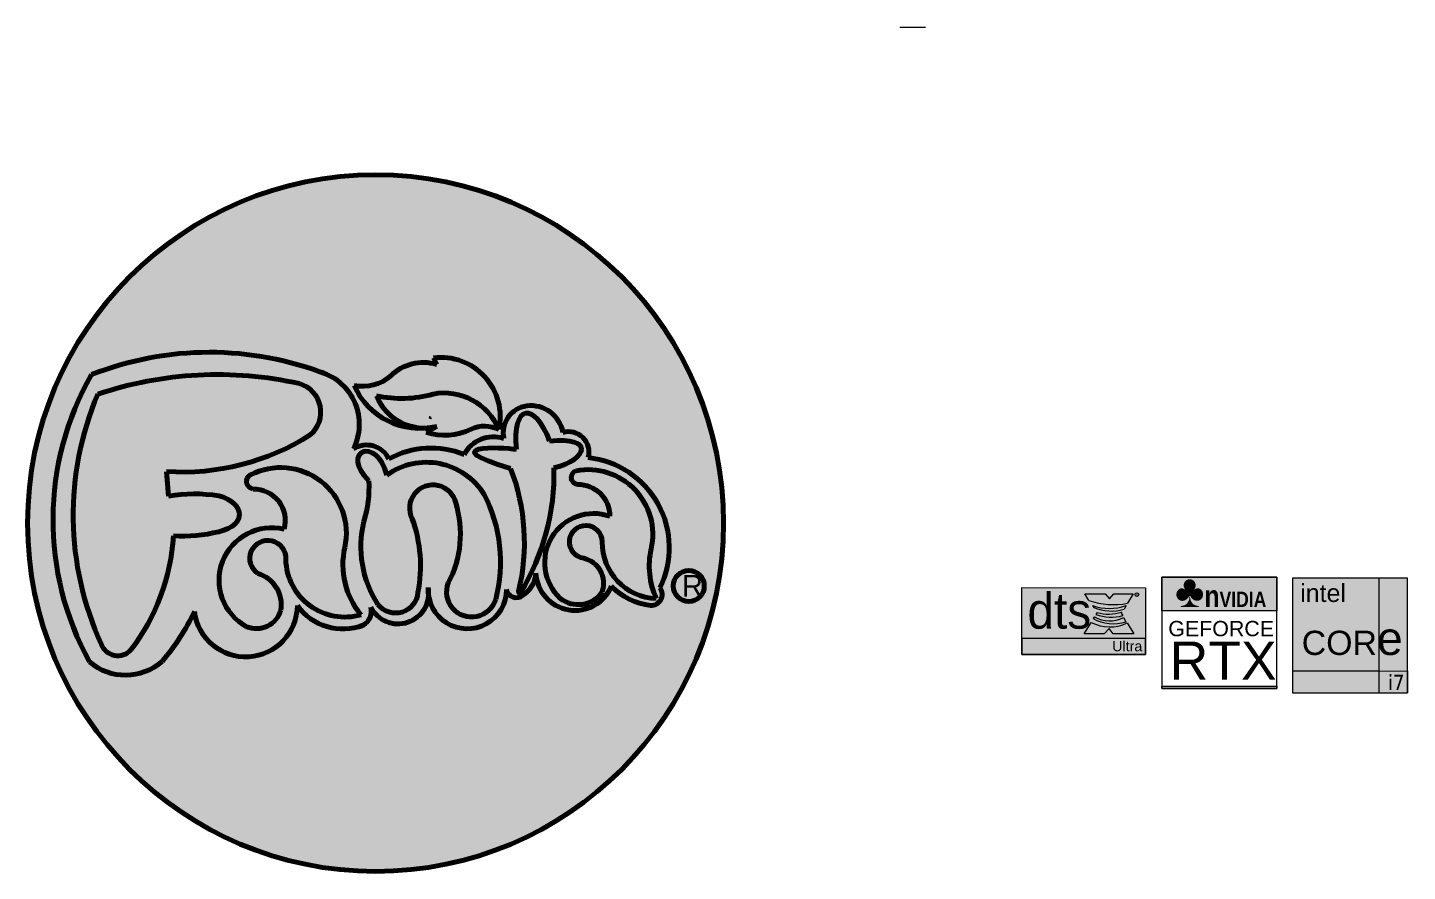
# Model space of a CAD drawing. Header units: millimetres. Extents: x -2088 to 6098, y -449 to 2483.
# Drawn here: x 611 to 1692, y 514 to 1175 of the extents above; entities that cross this region are included whole.
import ezdxf

# ---------------------------------------------------------------- set-up
doc = ezdxf.new("R2010")
doc.units = ezdxf.units.MM
doc.header["$LTSCALE"] = 20000
doc.header["$MEASUREMENT"] = 0
doc.styles.get("Standard").update_dxf_attribs({"font": 'arial.ttf'})

msp = doc.modelspace()

# ---------------------------------------------------------------- hatches: boundary and pattern name
at = {"linetype": 'ByBlock', "lineweight": 211, "true_color": 0xcf4d0c}
h = msp.add_hatch(color=32, dxfattribs=at)
h.paths.add_polyline_path([(611.1003021113141, 786.7041037574309, 1), (1156.565282883613, 786.7041037574309, 1)])
h.paths.add_polyline_path([(841.3294179185045, 904.819153919567, -0.4616639928757409), (866.4904390466173, 844.8734830554483, -0.4535848528283987), (894.1368658525427, 836.9332356363562, -0.2265492985688577), (953.2622879993968, 840.4354036300423, -0.3672123950273779), (984.2773878046494, 853.0457803848878, -0.4315569056240673), (1002.274756491601, 878.5775707395662, -0.397518580886713), (1030.580383777191, 857.7970087075201, -0.5772617491675623), (1050.537682461903, 838.0084149894501, -0.5219829849015369), (1106.627649376848, 735.9269596869453, -0.641957427902557), (1099.304493651005, 722.1862264760139, -0.1699002399116164), (1068.54263691723, 737.2281417752257, -0.8004946023970941), (1009.492062288159, 747.4578124713482, -0.2354767395699409), (998.4075113408129, 729.5725483625051, -0.5412434035959166), (986.4064808338047, 734.6642987492235, -0.9250641325865309), (925.3444651291305, 729.909758856362, -0.75849169771811), (879.972940393425, 720.9513630002459, -0.3372497706352466), (874.1918225673573, 706.810594517666, -0.3449178143636248), (822.4986236120504, 722.2563284583933, -0.938248184414765), (741.7801786084991, 717.5194322814991, -0.07231343389215973), (716.4421496215252, 678.4454479463488, -0.3749405769960275), (659.6715748567088, 678.0922977591623, -0.2614227320910141), (661.1471592669482, 902.9946178609982, -0.1843020449855735)], flags=16)
edge = h.paths.add_edge_path(flags=0)
edge.add_arc((732.4298601564524, 1013.960454204061), 187.2578072831996, 266.1994995372773, 302.3554563921132, ccw=False)
edge.add_line((720.0179228389898, 827.1144475554322), (721.4811768857162, 807.7447712972382))
edge.add_arc((742.2776702767776, 690.5886464013637), 118.9876116996313, 80.95230377111051, 100.06577680110769, ccw=False)
edge.add_spline(control_points=[(760.9892596836153, 808.095787290129), (781.010073368634, 802.6527971493547), (783.8475314733441, 785.1773564737086), (760.9306776360554, 779.9955170032131)], knot_values=[0, 0, 0, 0, 28.10033135132108, 28.10033135132108, 28.10033135132108, 28.10033135132108], degree=3, periodic=0)
edge.add_arc((732.9229199896711, 891.4800204017565), 114.9488102870075, 266.2616135531125, 284.1023136582591, ccw=False)
edge.add_arc((561.7722248391175, 786.94229405474), 163.9714059345987, 322.5988013596085, 356.445289415708, ccw=False)
edge.add_arc((681.8339193525617, 696.5984820986029), 13.76856882956193, 199.224939853102, 317.7856611488695, ccw=False)
edge.add_arc((889.4653336850224, 792.9919705475706), 242.6207758051146, 157.0405323497709, 204.5815093281222, ccw=False)
edge.add_arc((760.0726082133298, 608.2059402423331), 294.8172529391632, 77.43325736586593, 108.59449978811341, ccw=False)
edge.add_arc((817.4076760860062, 873.556272816176), 23.4162688301739, -49.40553326253848, 73.09195407649628, ccw=False)
edge = h.paths.add_edge_path(flags=0)
edge.add_spline(control_points=[(878.5314441189093, 819.845293605998), (855.5731835914203, 842.333940469854), (884.2352803085023, 856.0453727888539), (892.64515062992, 824.3170749005421)], knot_values=[0, 0, 0, 0, 13.34091813923309, 13.34091813923309, 13.34091813923309, 13.34091813923309], degree=3, periodic=0)
edge.add_arc((923.7218386342984, 781.1742515517416), 53.17013958818762, 31.83517794795671, 125.76600367459929, ccw=False)
edge.add_arc((865.233502203153, 756.1304995505923), 116.4642904770844, -14.492041432172414, 27.11939364839992, ccw=False)
edge.add_arc((959.1902184532272, 732.8447631737131), 19.69367446119787, 159.1028240899565, 342.6922998002211, ccw=False)
edge.add_arc((868.30230913161, 778.1922318898446), 81.99629682803706, 332.1360627787777, 377.2381396873194)
edge.add_arc((928.821485047838, 798.4430113035359), 18.24866359537811, 12.81724927459821, 207.3290936276917)
edge.add_arc((808.600160291977, 753.041046255297), 110.4026808535743, -10.786205818557619, 19.594071371270786, ccw=False)
edge.add_arc((899.492589141313, 733.9655795146739), 17.63115717107321, 218.4353901347594, 354.83959411271223, ccw=False)
edge.add_arc((954.8766744667893, 768.1101049089531), 82.59744655003689, 166.1117586159012, 213.0983311402725, ccw=False)
edge.add_arc((786.6420967889316, 814.7107711927149), 92.03268698208066, 343.0864693190903, 363.1982038059292)
h.paths.add_polyline_path([(859.6480765133039, 767.4464007637742, 0.2319132689097135), (872.4186306509494, 714.9960028048007, -0.4927089975614771), (813.4598657615807, 758.311005920461, 1.729959844592439), (791.6571387901262, 747.2653533905681, -0.3746028924139871), (809.5736335034265, 718.620290852079, -0.451695142352159), (782.7326804272684, 705.6137840414617, -0.8798159094819611), (812.1418340904611, 781.9080239208345, 0.5023276679952158), (787.7892535334327, 813.4262576143046, -0.7363941723304176), (785.9006160237285, 824.5057076908479, -0.6365536141656685)], flags=0)
edge = h.paths.add_edge_path(flags=0)
edge.add_spline(control_points=[(989.6325888048978, 829.592778740099), (929.0513095956358, 847.4866191244412), (982.6416073299679, 846.6909731364951), (994.166090121058, 844.3162431567009)], knot_values=[0, 0, 0, 0, 14.95335465677298, 14.95335465677298, 14.95335465677298, 14.95335465677298], degree=3, periodic=0)
edge.add_spline(control_points=[(994.166090121058, 844.3162431567009), (990.6033356860189, 879.8414115208864), (1008.317276993088, 882.6081253620989), (1020.198090535641, 850.8127732063015)], knot_values=[0, 0, 0, 0, 51.32798995549471, 51.32798995549471, 51.32798995549471, 51.32798995549471], degree=3, periodic=0)
edge.add_spline(control_points=[(1020.198090535641, 850.8127732063015), (1055.348234131625, 854.9302933362194), (1050.571193430796, 836.6312505656822), (1023.572400834617, 829.9584566353692)], knot_values=[0, 0, 0, 0, 14.24202744656399, 14.24202744656399, 14.24202744656399, 14.24202744656399], degree=3, periodic=0)
edge.add_arc((844.2910531361697, 825.60850255156), 179.3341120174932, -31.349718907623696, 1.3899110083183928, ccw=False)
edge.add_spline(control_points=[(997.4437641091044, 732.308069247403), (996.6189981551161, 731.2863084454959), (995.5061098163296, 732.15128241758), (995.8993456299395, 733.392552421122)], knot_values=[0, 0, 0, 0, 1.887149223793901, 1.887149223793901, 1.887149223793901, 1.887149223793901], degree=3, periodic=0)
edge.add_arc((838.6263593750026, 771.4515723689087), 161.8124877904409, 346.3963242928706, 381.0579639326614)
h.paths.add_polyline_path([(1040.947899043039, 827.757050858211, -0.5398306624775376), (1099.787037047919, 766.544671792811, 0.1638824693630036), (1103.844528801771, 727.6081233422798, -0.4101511230340575), (1061.399340010894, 772.1313740922076, 2.205750531571925), (1046.990625686796, 759.215119244202, -0.4418412625336057), (1061.443705928687, 732.8393650495084, -0.4397441835138569), (1028.595561786093, 727.7787189495999, -0.8128278614803243), (1067.496031121101, 792.0835856205215, 0.4195132361806636), (1042.22292365707, 816.904326936829, -0.8095694355620565)], flags=0)
at = {"linetype": 'ByBlock', "lineweight": 211, "true_color": 0xffffff}
h = msp.add_hatch(color=7, dxfattribs=at)
h.paths.add_polyline_path([(845.7468329329693, 903.1375407513317, 0.1891408124884306), (661.147159266948, 902.9946178609981, 0.2614227320910152), (659.6715748567094, 678.0922977591613, 0.3749405769960276), (716.4421496215257, 678.4454479463495, 0.07231343389215873), (741.7801786084991, 717.5194322814993, 0.9382481844147599), (822.4986236120504, 722.2563284583932, 0.3449178143636274), (874.1918225673577, 706.8105945176662, 0.4141843222927126), (878.6612987778325, 724.0775739320607, 0.8156965868414242), (925.3444651291306, 729.909758856362, -0.05124887909437314), (925.0110621676828, 736.1811254661303, -0.06566601464454554), (925.3444651291305, 729.9097588563621, 0.9588389103528788), (986.3280407271241, 736.86133680369, 0.5980018256192192), (997.6583781134211, 729.1285923399978, 0.288116811451645), (1009.538250424549, 751.2280737494322, 0.8521769071895465), (1068.54263691723, 737.2281417752259, 0.1699002399115056), (1099.304493650983, 722.1862264760164, 0.6419574279034913), (1106.627649376848, 735.9269596869464, 0.5219829849015302), (1050.537682461903, 838.00841498945, 0.5772617491675768), (1030.580383777191, 857.7970087075203, 0.397518580886857), (1002.274756491588, 878.5775707395646, 0.4315569056238948), (984.2773878046493, 853.0457803848877, 0.3672123950273772), (953.2622879993967, 840.4354036300423, 0.2265492985688576), (894.1368658525427, 836.9332356363562, 0.4535848528283981), (866.4904390466173, 844.8734830554483, 0.4284971737419848)])
edge = h.paths.add_edge_path(flags=16)
edge.add_arc((732.4298601564523, 1013.960454204061), 187.2578072831996, 266.19949953727735, 302.3554563921135, ccw=False)
edge.add_line((720.0179228389898, 827.1144475554321), (721.4811768857162, 807.7447712972382))
edge.add_arc((742.2776702767777, 690.5886464013637), 118.9876116996312, 80.95230377111062, 100.06577680110769, ccw=False)
edge.add_spline(control_points=[(760.9892596836153, 808.095787290129), (781.010073368634, 802.6527971493547), (783.8475314733441, 785.1773564737086), (760.9306776360554, 779.9955170032131)], knot_values=[0, 0, 0, 0, 28.10033135132108, 28.10033135132108, 28.10033135132108, 28.10033135132108], degree=3, periodic=0)
edge.add_arc((732.9229199896712, 891.4800204017565), 114.9488102870075, 266.26161355311245, 284.1023136582826, ccw=False)
edge.add_arc((561.7722248391175, 786.94229405474), 163.9714059345986, 323.47986917906053, 356.445289415708, ccw=False)
edge.add_arc((681.8339193525615, 696.5984820986024), 13.76856882956193, 199.2249398530807, 328.2930093897994, ccw=False)
edge.add_arc((889.4653336850223, 792.9919705475706), 242.6207758051146, 157.0405323497709, 204.5815093281211, ccw=False)
edge.add_arc((760.0726082133298, 608.205940242333), 294.8172529391632, 78.18147354992152, 108.59449978811341, ccw=False)
edge.add_arc((817.4076760860064, 873.556272816176), 23.4162688301739, -49.40553326253672, 82.52277683929287, ccw=False)
edge = h.paths.add_edge_path(flags=16)
edge.add_spline(control_points=[(878.5314441189093, 819.845293605998), (855.5731835914203, 842.333940469854), (884.2352803085023, 856.0453727888539), (892.64515062992, 824.3170749005421)], knot_values=[0, 0, 0, 0, 13.34091813923309, 13.34091813923309, 13.34091813923309, 13.34091813923309], degree=3, periodic=0)
edge.add_arc((923.7218386342984, 781.1742515517417), 53.17013958818761, 31.83517794795722, 125.76600367459929, ccw=False)
edge.add_arc((865.2335022031529, 756.1304995505924), 116.4642904770844, -13.34679933832632, 27.119393648399978, ccw=False)
edge.add_arc((959.1902184532282, 732.8447631737165), 19.69367446119787, 147.864434529228, 349.4688594292891, ccw=False)
edge.add_arc((868.30230913161, 778.1922318898446), 81.99629682803706, 334.8311958404243, 379.7641530159798)
edge.add_arc((928.821485047838, 798.4430113035357), 18.24866359537811, 24.18504342870162, 194.0493122028358)
edge.add_arc((808.600160291977, 753.041046255297), 110.4026808535744, -10.786205818557505, 21.784334459256684, ccw=False)
edge.add_arc((899.4925891413131, 733.9655795146746), 17.63115717107321, 204.8726292547953, 354.83959411271076, ccw=False)
edge.add_arc((954.8766744667893, 768.1101049089531), 82.59744655003692, 166.1117586159017, 210.2096882492726, ccw=False)
edge.add_arc((786.6420967889316, 814.7107711927149), 92.03268698208068, 343.0864693190898, 363.1982038059292)
h.paths.add_polyline_path([(859.6480765133067, 767.4464007637872, 0.2319132689097707), (872.4186306509494, 714.9960028048007, -0.5036943282608307), (813.4533959826474, 759.9349439345677, 1.620381545635728), (791.6571387901265, 747.265353390568, -0.3746028924139909), (809.5736335034264, 718.6202908520784, -0.4516951423521429), (782.7326804272687, 705.6137840414616, -0.8798159094819712), (812.1418340904611, 781.9080239208345, 0.4844261695348864), (789.2185745508823, 813.4109153204251, -0.8348136513778054), (785.9006160237129, 824.5057076908399, -0.6365536141656967)], flags=16)
edge = h.paths.add_edge_path(flags=16)
edge.add_spline(control_points=[(989.6325888048978, 829.592778740099), (929.0513095956358, 847.4866191244412), (982.6416073299679, 846.6909731364951), (994.166090121058, 844.3162431567009)], knot_values=[0, 0, 0, 0, 14.95335465677298, 14.95335465677298, 14.95335465677298, 14.95335465677298], degree=3, periodic=0)
edge.add_spline(control_points=[(994.166090121058, 844.3162431567009), (990.6033356860189, 879.8414115208864), (1008.317276993088, 882.6081253620989), (1020.198090535641, 850.8127732063015)], knot_values=[0, 0, 0, 0, 51.32798995549471, 51.32798995549471, 51.32798995549471, 51.32798995549471], degree=3, periodic=0)
edge.add_spline(control_points=[(1020.198090535641, 850.8127732063015), (1055.348234131625, 854.9302933362194), (1050.571193430796, 836.6312505656822), (1023.572400834617, 829.9584566353692)], knot_values=[0, 0, 0, 0, 14.24202744656399, 14.24202744656399, 14.24202744656399, 14.24202744656399], degree=3, periodic=0)
edge.add_arc((844.2910531361697, 825.60850255156), 179.3341120174932, -31.927775243367876, 1.3899110083183928, ccw=False)
edge.add_spline(control_points=[(997.4437641091044, 732.308069247403), (996.6189981551161, 731.2863084454959), (995.5061098163296, 732.15128241758), (995.8993456299395, 733.392552421122)], knot_values=[0, 0, 0, 0, 1.887149223793901, 1.887149223793901, 1.887149223793901, 1.887149223793901], degree=3, periodic=0)
edge.add_arc((838.6263593750026, 771.4515723689085), 161.8124877904409, 346.3963242928706, 381.0579639326614)
h.paths.add_polyline_path([(1067.496031121101, 792.0835856205215, 0.407607947083697), (1043.23237119073, 816.9020328222329, -1.040854875765745), (1042.694809863465, 828.0522362969614, -0.5286183076747852), (1099.787037047917, 766.5446717928021, 0.1638824693629659), (1103.844528801771, 727.6081233422798, -0.4101511230340489), (1061.399340010894, 772.1313740922062, 2.0109059065407), (1045.182410554169, 759.5668485609808, -0.4691908668294248), (1061.443705928687, 732.839365049508, -0.4397441835138785), (1028.595561786091, 727.7787189496015, -0.8128278614803021)], flags=16)
h = msp.add_hatch(color=7, dxfattribs=at)
h.set_gradient(color1=(88, 186, 72), color2=(19, 155, 72))
h.paths.add_polyline_path([(980.3981767866167, 859.957456631378, 0.5186287805470081), (929.2738548428568, 916.1504392830296), (931.7014700553403, 911.0166493581047, 0.2706043736869913), (895.7716171695643, 902.1153178305284, -0.2362583182303022), (867.0302337351861, 894.5152304892725, 0.3433535191036897), (927.5697717503193, 861.6071509305963, -0.3497145239042305), (884.6109216116507, 886.4831933247802, 0.1250559906035756), (928.8722048039756, 887.7551611177666, -0.358184337017352)])
at = {"linetype": 'ByBlock', "lineweight": 211}
h = msp.add_hatch(color=164, dxfattribs=at)
edge = h.paths.add_edge_path(flags=17)
edge.add_arc((732.4298601564524, 1013.960454204061), 187.2578072831996, 266.1994995372655, 302.3554563920955)
edge.add_arc((817.4076760860062, 873.556272816176), 23.41626883017391, 310.5944667374347, 433.0919540764799)
edge.add_arc((760.0726082133297, 608.2059402423331), 294.8172529391632, 77.43325736585746, 108.5944997881081)
edge.add_arc((889.4653336850224, 792.9919705475706), 242.6207758051146, 157.0405323497714, 204.5815093281242)
edge.add_arc((681.8339193525617, 696.5984820986027), 13.76856882956194, 199.2249398531047, 317.785661148967)
edge.add_arc((561.7722248391174, 786.9422940547399), 163.9714059345987, 322.5988013596113, 356.4452894157084)
edge.add_arc((732.9229199896708, 891.4800204017565), 114.9488102870075, 266.2616135531204, 284.1023136582743)
edge.add_spline(control_points=[(760.9306776360554, 779.9955170032131), (783.8475314733441, 785.1773564737086), (781.010073368634, 802.6527971493547), (760.9892596836153, 808.095787290129)], knot_values=[0, 0, 0, 0, 28.10033135132108, 28.10033135132108, 28.10033135132108, 28.10033135132108], degree=3, periodic=0)
edge.add_arc((742.2776702767778, 690.5886464013638), 118.9876116996311, 80.95230377110668, 100.0657768010965)
edge.add_line((721.4811768857162, 807.7447712972382), (720.0179228389898, 827.1144475554322))
edge = h.paths.add_edge_path(flags=17)
edge.add_spline(control_points=[(760.9892596836153, 808.095787290129), (781.010073368634, 802.6527971493547), (783.8475314733441, 785.1773564737086), (760.9306776360554, 779.9955170032131)], knot_values=[0, 0, 0, 0, 28.10033135132108, 28.10033135132108, 28.10033135132108, 28.10033135132108], degree=3, periodic=0)
edge = h.paths.add_edge_path(flags=17)
edge.add_arc((732.9229199896708, 891.4800204017565), 114.9488102870075, 266.2616135531204, 284.1023136582743)
edge = h.paths.add_edge_path(flags=0)
edge.add_arc((561.7722248391174, 786.9422940547399), 163.9714059345987, 322.5988013596113, 356.4452894157084)
edge = h.paths.add_edge_path(flags=0)
edge.add_arc((681.8339193525617, 696.5984820986027), 13.76856882956194, 199.2249398531047, 317.785661148967)
edge = h.paths.add_edge_path(flags=0)
edge.add_arc((889.4653336850224, 792.9919705475706), 242.6207758051146, 157.0405323497714, 204.5815093281242)
edge = h.paths.add_edge_path(flags=0)
edge.add_arc((760.0726082133297, 608.2059402423331), 294.8172529391632, 77.43325736585746, 108.5944997881081)
edge = h.paths.add_edge_path(flags=0)
edge.add_arc((817.4076760860062, 873.556272816176), 23.41626883017391, 310.5944667374347, 433.0919540764799)
edge = h.paths.add_edge_path(flags=0)
edge.add_arc((732.4298601564524, 1013.960454204061), 187.2578072831996, 266.1994995372655, 302.3554563920955)
edge = h.paths.add_edge_path(flags=17)
edge.add_arc((742.2776702767778, 690.5886464013638), 118.9876116996311, 80.95230377110668, 100.0657768010965)
edge = h.paths.add_edge_path(flags=16)
edge.add_line((720.0179228389898, 827.1144475554322), (721.4811768857162, 807.7447712972382))
edge = h.paths.add_edge_path(flags=17)
edge.add_line((720.0179228389898, 827.1144475554322), (721.4811768857162, 807.7447712972382))
edge.add_arc((742.2776702767778, 690.5886464013638), 118.9876116996311, 80.95230377110659, 100.06577680109649, ccw=False)
edge.add_spline(control_points=[(760.9892596836153, 808.095787290129), (781.010073368634, 802.6527971493547), (783.8475314733441, 785.1773564737086), (760.9306776360554, 779.9955170032131)], knot_values=[0, 0, 0, 0, 28.10033135132108, 28.10033135132108, 28.10033135132108, 28.10033135132108], degree=3, periodic=0)
edge.add_arc((732.9229199896708, 891.4800204017565), 114.9488102870075, 266.2616135531204, 284.1023136582743, ccw=False)
edge.add_arc((561.7722248391174, 786.9422940547399), 163.9714059345987, 322.59880135961134, 356.44528941570843, ccw=False)
edge.add_arc((681.8339193525617, 696.5984820986027), 13.76856882956194, 199.2249398531047, 317.785661148967, ccw=False)
edge.add_arc((889.4653336850224, 792.9919705475706), 242.6207758051146, 157.0405323497714, 204.5815093281242, ccw=False)
edge.add_arc((760.0726082133297, 608.2059402423331), 294.8172529391632, 77.43325736585751, 108.5944997881081, ccw=False)
edge.add_arc((817.4076760860062, 873.556272816176), 23.41626883017391, -49.405533262565314, 73.09195407647991, ccw=False)
edge.add_arc((732.4298601564524, 1013.960454204061), 187.2578072831996, 266.1994995372655, 302.3554563920955, ccw=False)
edge = h.paths.add_edge_path(flags=17)
edge.add_line((720.0179228389898, 827.1144475554322), (721.4811768857162, 807.7447712972382))
edge.add_line((720.0179228389898, 827.1144475554322), (721.4811768857162, 807.7447712972382))
edge = h.paths.add_edge_path()
edge.add_line((720.0179228389898, 827.1144475554322), (721.4811768857162, 807.7447712972382))
edge.add_line((720.0179228389898, 827.1144475554322), (721.4811768857162, 807.7447712972382))
edge.add_arc((809.4452070319439, 778.7485374180815), 51.45936646632065, 347.5929181743815, 477.3032432542282)
edge.add_arc((788.5666098745987, 819.2594647426979), 5.884775975675658, 117.5935518627217, 262.4092614607391)
edge.add_arc((788.2375712052817, 788.6055162979976), 24.82478979218003, 344.3481994103939, 451.0347764122608)
edge.add_arc((802.3350708317594, 741.8729429475673), 41.21868889409614, 76.23617215578612, 241.603501564829)
h = msp.add_hatch(color=164, dxfattribs=at)
edge = h.paths.add_edge_path()
edge.add_spline(control_points=[(760.9306776360554, 779.9955170032131), (783.8475314733441, 785.1773564737086), (781.010073368634, 802.6527971493547), (760.9892596836153, 808.095787290129)], knot_values=[0, 0, 0, 0, 28.10033135132108, 28.10033135132108, 28.10033135132108, 28.10033135132108], degree=3, periodic=0)
edge.add_arc((742.2776702767778, 690.5886464013637), 118.9876116996313, 80.95230377111055, 100.0657768011078)
edge.add_line((721.4811768857162, 807.7447712972382), (720.0179228389898, 827.1144475554322))
edge.add_arc((732.4298601564524, 1013.960454204061), 187.2578072831996, 266.1994995372773, 302.3554563921132)
edge.add_arc((817.4076760860058, 873.5562728161757), 23.41626883017391, 310.5944667374625, 433.0919540765066)
edge.add_arc((760.0726082133294, 608.2059402423331), 294.8172529391632, 77.43325736586671, 108.5944997881133)
edge.add_arc((889.4653336850224, 792.9919705475706), 242.6207758051146, 157.0405323497709, 204.581509328122)
edge.add_arc((681.8339193525617, 696.5984820986027), 13.76856882956193, 199.2249398530978, 317.7856611488716)
edge.add_arc((561.7722248391174, 786.9422940547398), 163.9714059345986, 322.5988013596088, 356.4452894157081)
edge.add_arc((732.9229199896711, 891.4800204017565), 114.9488102870075, 266.2616135531125, 284.1023136582604)
at = {"linetype": 'ByBlock', "lineweight": 211, "true_color": 0x0e4925}
msp.add_hatch(color=118, dxfattribs=at).paths.add_polyline_path([(931.7718841818611, 862.466965972731), (923.3801292503443, 857.8330668218881, 0.1993236878040168), (958.676439335959, 860.3107975908258, -0.2325121285982802), (980.3981767866253, 859.957456631357, 0.358184337017492), (928.8722048039756, 887.7551611177666, -0.1250559906035754), (884.6109216116507, 886.4831933247802, 0.3497145239042265), (927.5697717503188, 861.6071509305963, 0.01912582498579149)])
at = {"linetype": 'ByBlock', "lineweight": 211}
h = msp.add_hatch(color=164, dxfattribs=at)
edge = h.paths.add_edge_path()
edge.add_arc((809.4452070319439, 778.7485374180815), 51.45936646632065, 347.5929181743815, 477.3032432542282)
edge.add_arc((788.5666098745987, 819.2594647426979), 5.884775975675658, 117.5935518627217, 262.4092614607391)
edge.add_arc((788.2375712052817, 788.6055162979976), 24.82478979218003, -15.651800589606182, 91.03477641226078, ccw=False)
edge.add_arc((802.3350708317594, 741.8729429475673), 41.21868889409614, 76.23617215578612, 241.603501564829)
edge.add_arc((790.423181289294, 723.9417349222629), 19.87605561971163, 247.2368324493686, 344.4706839606208)
edge.add_arc((784.1810646430868, 722.663723098869), 25.71248524863892, 350.9523629458783, 433.0967435090071)
edge.add_arc((799.3775980549017, 759.066883975071), 14.10253932439171, -3.072452736709124, 236.8076353506292, ccw=False)
edge.add_arc((859.5818099021371, 759.3067379215356), 46.13269137523385, 181.2367731035354, 286.1563033778382)
edge.add_arc((919.5333304821306, 754.2473060265984), 61.32258755786341, 167.3351117742944, 219.7977138665117, ccw=False)
edge = h.paths.add_edge_path()
edge.add_arc((786.6420967889317, 814.7107711927149), 92.03268698208055, 343.0864693190935, 363.198203805926)
edge.add_spline(control_points=[(878.5314441189093, 819.845293605998), (855.5731835914203, 842.333940469854), (884.2352803085023, 856.0453727888539), (892.64515062992, 824.3170749005421)], knot_values=[0, 0, 0, 0, 13.34091813923309, 13.34091813923309, 13.34091813923309, 13.34091813923309], degree=3, periodic=0)
edge.add_arc((923.7218386342984, 781.1742515517417), 53.1701395881876, 31.835177947955117, 125.76600367458951, ccw=False)
edge.add_arc((865.233502203153, 756.1304995505923), 116.4642904770844, -14.492041432077315, 27.119393648411176, ccw=False)
edge.add_arc((959.1902184532282, 732.8447631737163), 19.69367446119788, 159.1028240899855, 342.69229980073993, ccw=False)
edge.add_arc((868.30230913161, 778.1922318898446), 81.99629682803712, 332.1360627787863, 377.2381396873185)
edge.add_arc((928.821485047838, 798.4430113035357), 18.24866359537811, 12.817249274593, 207.3290936277027)
edge.add_arc((808.6001602919769, 753.0410462552973), 110.4026808535744, -10.786205818524593, 19.594071371266523, ccw=False)
edge.add_arc((899.4925891413131, 733.9655795146743), 17.63115717107322, 218.4353901347486, 354.83959411292204, ccw=False)
edge.add_arc((954.8766744667892, 768.1101049089532), 82.5974465500368, 166.1117586159049, 213.0983311402748, ccw=False)
edge = h.paths.add_edge_path()
edge.add_arc((838.6263593750027, 771.4515723689085), 161.8124877904408, 346.3963242928684, 381.0579639326686)
edge.add_spline(control_points=[(989.6325888048978, 829.592778740099), (929.0513095956358, 847.4866191244412), (982.6416073299679, 846.6909731364951), (994.166090121058, 844.3162431567009)], knot_values=[0, 0, 0, 0, 14.95335465677298, 14.95335465677298, 14.95335465677298, 14.95335465677298], degree=3, periodic=0)
edge.add_spline(control_points=[(994.166090121058, 844.3162431567009), (990.6033356860189, 879.8414115208864), (1008.317276993088, 882.6081253620989), (1020.198090535641, 850.8127732063015)], knot_values=[0, 0, 0, 0, 51.32798995549471, 51.32798995549471, 51.32798995549471, 51.32798995549471], degree=3, periodic=0)
edge.add_spline(control_points=[(1020.198090535641, 850.8127732063015), (1055.348234131625, 854.9302933362194), (1050.571193430796, 836.6312505656822), (1023.572400834617, 829.9584566353692)], knot_values=[0, 0, 0, 0, 14.24202744656399, 14.24202744656399, 14.24202744656399, 14.24202744656399], degree=3, periodic=0)
edge.add_arc((844.2910531361695, 825.6085025515602), 179.3341120174933, -31.34971890762182, 1.3899110083157211, ccw=False)
edge.add_spline(control_points=[(997.4437641091044, 732.308069247403), (996.6189981551161, 731.2863084454959), (995.5061098163296, 732.15128241758), (995.8993456299395, 733.392552421122)], knot_values=[0, 0, 0, 0, 1.887149223793901, 1.887149223793901, 1.887149223793901, 1.887149223793901], degree=3, periodic=0)
edge = h.paths.add_edge_path()
edge.add_arc((1105.194939721616, 771.3891898192892), 43.80188799032245, 179.0291272027425, 268.2332928535083)
edge.add_arc((1159.617590004461, 753.0997962743218), 61.32258755787485, 167.3351117742944, 204.5632763779305, ccw=False)
edge.add_arc((1050.280593870709, 777.8427674448074), 50.77927610177197, 347.1444268381624, 460.5905624225798)
edge.add_arc((1042.740290570862, 822.4663690680861), 5.586052380112976, 108.7154917263936, 264.6857847587203)
edge.add_arc((1042.67124132892, 792.083585620521), 24.82478979218104, 0, 91.03477641226078, ccw=False)
edge.add_arc((1054.756731552869, 755.8714513859916), 38.38760762679504, 70.61830996535255, 227.0389992388504)
edge.add_arc((1042.698941462855, 745.3724225998437), 22.54869677918271, 231.2838080112025, 326.2326620312988)
edge.add_arc((1042.206867292893, 739.4459778962544), 20.33969749053251, 341.0457102205926, 436.3969889005535)
edge.add_arc((1048.536403548731, 771.9856687731453), 12.86376167649421, 0.6489919950640228, 263.098357032654, ccw=False)
at = {"linetype": 'ByBlock', "lineweight": 0, "true_color": 0x2b2b2b}
msp.add_hatch(color=250, dxfattribs=at).paths.add_polyline_path([(1390.344522976617, 736.3880780070529), (1390.347553622586, 683.9040722071334), (1390.346817994529, 696.2487495348698), (1487.339255673698, 696.3889126549351), (1487.339521243587, 736.0674358873674)])
at = {"linetype": 'ByBlock', "lineweight": 0, "true_color": 0x139b48}
h = msp.add_hatch(color=114, dxfattribs=at)
h.paths.add_polyline_path([(1590.13725750216, 717.9214613810254), (1590.13725750216, 744.5004741872453), (1500.13725750216, 744.5004741872453), (1500.13725750216, 717.9214613810254)])
h.paths.add_polyline_path([(1500.13725750216, 657.2873482734933), (1590.13725750216, 657.2873482734933), (1590.137257501745, 659.1387661828087), (1500.137257501745, 659.1387661828087)])
at = {"linetype": 'ByBlock', "lineweight": 0}
h = msp.add_hatch(color=150, dxfattribs=at)
h.paths.add_polyline_path([(1602.466418198364, 670.8057999986067), (1602.466418198364, 653.720406221114), (1670.450693805164, 653.720406221114), (1670.450693805164, 670.8057999986067)])
h.paths.add_polyline_path([(1670.450693805164, 670.8057999986067), (1692.466418198364, 670.9942539698668), (1692.466418198364, 743.720406221114), (1670.450693805164, 743.720406221114)])
h = msp.add_hatch(color=5, dxfattribs=at)
h.paths.add_polyline_path([(1602.466418198364, 670.8057999986067), (1670.450693805164, 670.8057999986067), (1670.450693805164, 743.720406221114), (1602.466418198364, 743.720406221114)])
h.paths.add_polyline_path([(1692.466418198364, 670.9942539698668), (1670.450693805164, 670.8057999986067), (1670.450693805164, 653.720406221114), (1692.466418198364, 653.720406221114)])
at = {"linetype": 'ByBlock', "lineweight": 0, "true_color": 0xcd6928}
h = msp.add_hatch(color=32, dxfattribs=at)
h.set_gradient(color1=(254, 204, 102), color2=(166, 86, 33))
edge = h.paths.add_edge_path()
edge.add_line((1473.18803831378, 723.9384418719037), (1477.518165672182, 731.3158721879406))
edge.add_line((1477.518165672182, 731.3158721879406), (1462.266509104615, 731.2886674388119))
edge.add_line((1462.266509104615, 731.2886674388119), (1459.029759989104, 727.3826449935966))
edge.add_line((1459.029759989104, 727.3826449935966), (1455.686521409471, 731.2886720422543))
edge.add_line((1455.686521409471, 731.2886720422543), (1439.758517615008, 731.3040777398289))
edge.add_line((1439.758517615008, 731.3040777398289), (1442.844005182434, 726.225604228496))
edge.add_arc((1462.193191618474, 780.50099257651), 57.62125298936486, 250.3788391382677, 281.0001958057797)
edge = h.paths.add_edge_path()
edge.add_line((1470.391777127179, 719.3914315759546), (1471.970280398181, 722.0807977126976))
edge.add_arc((1458.791084834358, 759.7302366447964), 39.88949044060752, 250.7511072706051, 289.2926111625223, ccw=False)
edge.add_line((1445.640620778364, 722.0707525441967), (1446.588411515179, 720.5111484007002))
edge.add_arc((1460.057817902683, 753.2785534217178), 35.42778203956806, 247.6543415964127, 286.9592108240903)
edge = h.paths.add_edge_path()
edge.add_line((1469.405952273373, 714.3015689015922), (1468.142666665761, 716.2183016741346))
edge.add_line((1468.142666665761, 716.2183016741346), (1468.379069583869, 717.0855644640603))
edge.add_arc((1458.458659453128, 746.0820974858691), 30.64658976863405, 252.73018405631592, 288.88704889981767, ccw=False)
edge.add_line((1449.360549523994, 716.8171378897187), (1448.348474369071, 715.2068907187193))
edge.add_arc((1460.286043156, 747.523133149853), 34.45061789591686, 249.7258499174215, 285.3505599424879)
edge = h.paths.add_edge_path()
edge.add_line((1447.17348225254, 713.4350087590469), (1446.119574933205, 712.0100520999067))
edge.add_arc((1461.882981061978, 740.1408811964261), 32.24637217483911, 240.7354509776905, 287.9730669997758)
edge.add_line((1471.833240820633, 709.4680781100833), (1469.94446566131, 712.7096243687961))
edge.add_arc((1459.213746465573, 733.6266793698344), 23.50896689295855, 239.19243681634651, 297.1584090577528, ccw=False)
edge = h.paths.add_edge_path()
edge.add_line((1444.735114563245, 709.0085480723055), (1439.263809261551, 700.0225258614389))
edge.add_line((1439.263809261551, 700.0225258614389), (1454.788954087919, 700.0277243170219))
edge.add_line((1454.788954087919, 700.0277243170219), (1458.695495225003, 704.2382317764893))
edge.add_line((1458.695495225003, 704.2382317764893), (1461.910379025686, 700.0277246619944))
edge.add_line((1461.910379025686, 700.0277246619944), (1478.048336498157, 700.0226321495645))
edge.add_line((1478.048336498157, 700.0226321495645), (1472.801219208112, 708.4900505476896))
edge.add_arc((1459.274954667898, 736.1815593560677), 30.81849270318627, 241.849482758774, 296.0337759816909, ccw=False)
at = {"linetype": 'ByBlock', "lineweight": 0}
msp.add_hatch(color=7, dxfattribs=at).paths.add_polyline_path([(1487.339346669598, 683.9017574602096), (1487.339081099709, 696.388751771324), (1390.346817994529, 696.2487495348698), (1390.347553622586, 683.9040722071334)])

# ---------------------------------------------------------------- linework, layer by layer
at = {"color": 3, "linetype": 'ByBlock', "lineweight": 0}
msp.add_line((1314.769036853439, 1174.748354295749), (1294.769036853439, 1174.748354295749), dxfattribs=at)
at = {"color": 114, "linetype": 'ByBlock', "lineweight": 211, "true_color": 0x139b48}
msp.add_line((929.2738548428567, 916.1504392830298), (931.7014700553403, 911.0166493581048), dxfattribs=at)
at = {"color": 128, "linetype": 'ByBlock', "lineweight": 211, "true_color": 0x115f30}
msp.add_line((923.3801292503438, 857.8330668218878), (931.7718841818603, 862.4669659727306), dxfattribs=at)
at = {"color": 7, "linetype": 'ByBlock', "lineweight": 211, "true_color": 0xffffff}
msp.add_line((720.0179228389898, 827.1144475554322), (721.4811768857162, 807.7447712972382), dxfattribs=at)
at = {"color": 5, "linetype": 'ByBlock', "lineweight": 0}
for q in [(1670.450693805164, 743.720406221114), (1602.466418198364, 670.8057999986067)]:
    msp.add_line((1670.450693805164, 670.8057999986067), q, dxfattribs=at)
at = {"color": 32, "linetype": 'ByBlock', "lineweight": 0, "true_color": 0xcd6928}
for p, q in [((1442.844005182434, 726.225604228496), (1439.758517615008, 731.3040777398289)), ((1439.758517615008, 731.3040777398289), (1455.691280924544, 731.2886674388119)), ((1455.68652534964, 731.2886674388119), (1459.029759989104, 727.3826449935966)), ((1459.029759989104, 727.3826449935966), (1462.266509104615, 731.2886674388119)), ((1462.266509104615, 731.2886674388119), (1477.518165672182, 731.3158721879406)), ((1477.518165672182, 731.3158721879406), (1473.18803831378, 723.9384418719026)), ((1445.640620778364, 722.0707525441965), (1446.588411515178, 720.5111484007002)), ((1449.360549523994, 716.8171378897187), (1448.348474369071, 715.2068907187193)), ((1468.379069583868, 717.0855644640599), (1468.142666665761, 716.2183016741346)), ((1468.142666665761, 716.2183016741346), (1469.405952273373, 714.3015689015924)), ((1471.970280398181, 722.0807977126979), (1470.391777127179, 719.391431575956)), ((1439.263809261551, 700.0225258614389), (1444.735114563245, 709.0085480723053)), ((1447.173482252539, 713.4350087590472), (1446.119574933205, 712.0100520999067)), ((1446.220812183266, 712.146931966839), (1447.17348225254, 713.4350087590469)), ((1458.695495225003, 704.2382317764893), (1454.788954087919, 700.0277243170219)), ((1461.910379289086, 700.0277243170219), (1458.695495225003, 704.2382317764893)), ((1469.944465661312, 712.7096243687938), (1471.833240820633, 709.4680781100831)), ((1472.801219208112, 708.4900505476892), (1478.048336498157, 700.0226321495645)), ((1454.788954087919, 700.0277243170219), (1439.263809261551, 700.0225258614389)), ((1478.048336498157, 700.0226321495645), (1461.911472229065, 700.0277243170219))]:
    msp.add_line(p, q, dxfattribs=at)
at = {"color": 7, "linetype": 'ByBlock', "lineweight": 0}
for points in [[(1390.343291135339, 736.38808185165), (1487.339521243329, 736.0673973771318), (1487.339172104842, 683.9029760203593), (1390.347902761073, 683.9029760203593)], [(1500.13725750216, 744.5004741872453), (1590.13725750216, 744.5004741872453), (1590.13725750216, 717.9214613810254), (1500.13725750216, 717.9214613810254)], [(1390.347553622586, 683.9040722071334), (1487.339346669598, 683.9017574602096), (1487.339081099709, 696.388751771324), (1390.346817994529, 696.2487495348698)], [(1500.137257501745, 659.1387661828087), (1590.137257501745, 659.1387661828087), (1590.13725750216, 657.2873482734933), (1500.13725750216, 657.2873482734933)]]:
    msp.add_lwpolyline(points, close=True, dxfattribs=at)
at = {"color": 18, "linetype": 'ByBlock', "lineweight": 0, "true_color": 0x000000}
msp.add_lwpolyline([(1500.13725750216, 657.2873482734933), (1590.13725750216, 657.2873482734933), (1590.13725750216, 744.5004741872453), (1500.13725750216, 744.5004741872453)], close=True, dxfattribs=at)
at = {"color": 5, "linetype": 'ByBlock', "lineweight": 0}
msp.add_lwpolyline([(1602.466418198364, 653.720406221114), (1692.466418198364, 653.720406221114), (1692.466418198364, 743.720406221114), (1602.466418198364, 743.720406221114)], close=True, dxfattribs=at)
at = {"color": 8, "linetype": 'ByBlock', "lineweight": 0}
msp.add_lwpolyline([(1670.450693805164, 670.8057999986067), (1692.466418198364, 670.9942539698668), (1692.466418198364, 653.720406221114), (1670.450693805164, 653.5319522498539)], close=True, dxfattribs=at)
at = {"color": 30, "linetype": 'ByBlock', "lineweight": 211, "true_color": 0xf26721}
msp.add_circle((883.8327924974637, 786.7041037574309), 272.7324903861496, dxfattribs=at)
at = {"color": 7, "linetype": 'ByBlock', "lineweight": 211, "true_color": 0xffffff}
msp.add_circle((1129.305402212787, 737.4708343316167), 12.15075531822382, dxfattribs=at)
at = {"color": 7, "linetype": 'ByBlock', "lineweight": 0}
msp.add_circle((1480.44396806407, 730.785422862019), 1.424264573302025, dxfattribs=at)
at = {"color": 7, "linetype": 'ByBlock', "lineweight": 211, "true_color": 0xffffff}
for centre, radius, start, end in [((753.629148658345, 667.7972377856236), 252.726583398167, 68.62346619251885, 111.4652541894143), ((860.7860509850143, 789.2287861302211), 229.7789188672739, 150.3229983999115, 208.9251770222766), ((760.0726082133297, 608.2059402423331), 294.8172529391632, 77.43325736585746, 108.5944997881081), ((828.3668752991007, 864.12512225163), 42.70868441606373, 333.2071350754547, 72.33141364764656), ((889.4653336850224, 792.9919705475706), 242.6207758051146, 157.0405323497714, 204.5815093281242), ((817.4076760860062, 873.556272816176), 23.41626883017391, 310.5944667374347, 73.09195407647985), ((1005.311979031867, 857.3275602432705), 21.46596531376563, 98.13408368149597, 191.5058690732725), ((1005.423810046089, 853.1988437267819), 25.57335181548292, 10.35828442519109, 97.07324518855832), ((732.4298601564524, 1013.960454204061), 187.2578072831996, 266.1994995372655, 302.3554563920955), ((976.1973725979433, 828.4726421769872), 25.86746541749281, 71.79836202070385, 152.4538056010425), ((1034.84480627633, 842.1397691408308), 16.22758300240262, 345.2508035861478, 105.2355875319357), ((876.8376616402775, 828.8006224391927), 19.11548753739579, 25.17891519256967, 122.7722121575091), ((927.3659099238112, 776.7873784758553), 68.71457999188883, 67.86013963507236, 118.9195249263358), ((923.7218386342984, 781.1742515517417), 53.1701395881876, 31.83517794795508, 125.7660036745895), ((1043.012682076382, 767.4233027973783), 70.98509487187756, 333.6595738653545, 83.91474504491437), ((788.5666098745987, 819.2594647426979), 5.884775975675658, 117.5935518627217, 262.4092614607391), ((809.4452070319439, 778.7485374180815), 51.45936646632065, 347.5929181743815, 117.3032432542282), ((838.6263593750027, 771.4515723689085), 161.8124877904408, 346.3963242928684, 21.05796393266859), ((844.2910531361695, 825.6085025515602), 179.3341120174933, 328.6502810923782, 1.389911008315673), ((1042.740290570862, 822.4663690680861), 5.586052380112976, 108.7154917263936, 264.6857847587203), ((1050.280593870709, 777.8427674448074), 50.77927610177197, 347.1444268381624, 100.5905624225799), ((788.2375712052817, 788.6055162979976), 24.82478979218003, 344.3481994103939, 91.0347764122608), ((786.6420967889317, 814.7107711927149), 92.03268698208055, 343.0864693190935, 3.198203805926052), ((928.821485047838, 798.4430113035357), 18.24866359537811, 12.817249274593, 207.3290936277027), ((1042.67124132892, 792.083585620521), 24.82478979218104, 0, 91.0347764122608), ((742.2776702767778, 690.5886464013638), 118.9876116996311, 80.95230377110668, 100.0657768010965), ((868.30230913161, 778.1922318898446), 81.99629682803712, 332.1360627787863, 17.2381396873185), ((865.233502203153, 756.1304995505923), 116.4642904770844, 345.5079585679227, 27.11939364841125), ((808.6001602919769, 753.0410462552973), 110.4026808535744, 349.2137941814754, 19.59407137126647), ((1054.756731552869, 755.8714513859916), 38.38760762679504, 70.61830996535255, 227.0389992388504), ((732.9229199896708, 891.4800204017565), 114.9488102870075, 266.2616135531204, 284.1023136582743), ((802.3350708317594, 741.8729429475673), 41.21868889409614, 76.23617215578612, 241.603501564829), ((954.8766744667892, 768.1101049089532), 82.5974465500368, 166.1117586159049, 213.0983311402748), ((1048.536403548731, 771.9856687731453), 12.86376167649421, 0.6489919950640115, 263.098357032654), ((561.7722248391174, 786.9422940547399), 163.9714059345987, 322.5988013596113, 356.4452894157084), ((799.3775980549017, 759.066883975071), 14.10253932439171, 356.9275472632909, 236.8076353506291), ((1105.194939721616, 771.3891898192892), 43.80188799032245, 179.0291272027425, 268.2332928535083), ((859.5818099021371, 759.3067379215356), 46.13269137523385, 181.2367731035354, 286.1563033778382), ((919.5333304821306, 754.2473060265984), 61.32258755786341, 167.3351117742944, 219.7977138665117), ((1042.206867292893, 739.4459778962544), 20.33969749053251, 341.0457102205926, 76.3969889005536), ((1159.617590004461, 753.0997962743218), 61.32258755787485, 167.3351117742944, 204.5632763779305), ((784.1810646430868, 722.663723098869), 25.71248524863892, 350.9523629458783, 73.09674350900711), ((986.0143223009363, 749.6308435100125), 23.57809022806199, 299.5939911730655, 354.7119362740045), ((1040.16494745834, 748.967463368446), 30.71001352155727, 182.8176965743001, 337.5260315258614), ((901.4047192853604, 731.7816022541799), 24.01281384532555, 206.8090913502891, 10.55711844609604), ((955.6901148669394, 734.6675620100762), 30.71636614020725, 177.175579620303, 359.9939129819425), ((959.1902184532282, 732.8447631737163), 19.69367446119788, 159.1028240899855, 342.6922998007399), ((1105.41811114691, 773.665159372523), 51.84068721621588, 224.6573378643249, 263.2272976252544), ((1099.820205302398, 730.7331897962292), 8.562507839673529, 266.5470402686365, 37.34198276038732), ((899.4925891413131, 733.9655795146743), 17.63115717107322, 218.4353901347486, 354.839594112922), ((994.0699034267418, 736.0378226220328), 7.785538752528491, 190.1612973946801, 312.1099362355021), ((1042.698941462855, 745.3724225998437), 22.54869677918271, 231.2838080112025, 326.2326620312988), ((594.7320616245943, 785.1223018935877), 161.8434326387735, 318.7659775658669, 335.310198066143), ((781.9883321435509, 722.4621508683638), 40.51081433058626, 187.0081112577467, 359.7088973314659), ((790.423181289294, 723.9417349222629), 19.87605561971163, 247.2368324493686, 344.4706839606208), ((858.2085736368972, 747.5437505528687), 43.75676229980024, 215.303599372612, 291.4245042478447), ((867.7922090159618, 717.6790454416484), 12.61262379896508, 300.4906322560898, 15.03729937250068), ((681.8339193525617, 696.5984820986027), 13.76856882956194, 199.2249398531047, 317.785661148967), ((687.8544940517149, 710.8005229261589), 43.1752814458369, 229.2502922478873, 311.4625331675428)]:
    msp.add_arc(centre, radius, start, end, dxfattribs=at)
at = {"color": 114, "linetype": 'ByBlock', "lineweight": 211, "true_color": 0x139b48}
for centre, radius, start, end in [((921.3579246353726, 875.8025974546555), 36.70174904978995, 73.63072132756528, 134.1981029687597), ((935.0345551870411, 870.0385979914863), 46.47028702033118, 347.470787208712, 97.12100370856331), ((873.8076841080044, 927.0307679679324), 33.21436452925373, 258.2260029135548, 311.3974236957274), ((918.4360116267429, 916.9441711354259), 56.08575023252116, 203.5722048175917, 283.7553437853058)]:
    msp.add_arc(centre, radius, start, end, dxfattribs=at)
at = {"color": 128, "linetype": 'ByBlock', "lineweight": 211, "true_color": 0x115f30}
for centre, radius, start, end in [((904.2385334016656, 974.2183252497168), 89.9038181528769, 257.3897462880163, 285.9024462806904), ((937.7225517214367, 842.5069516821859), 46.10562978298404, 22.24016114285379, 101.067076024573), ((921.6985747799024, 900.9992800684399), 39.82726191791219, 201.3753471076494, 284.6506651566729), ((938.0440796573421, 901.583174147959), 46.14220771247964, 251.4701263146649, 296.5607990205735), ((969.1779303791258, 838.0412803905144), 24.62138725711197, 62.88928487249449, 115.2468531415804)]:
    msp.add_arc(centre, radius, start, end, dxfattribs=at)
at = {"color": 32, "linetype": 'ByBlock', "lineweight": 0, "true_color": 0xcd6928}
for centre, radius, start, end in [((1462.189170664545, 780.4476461409331), 57.56965569364051, 250.3647801070678, 281.0142548369795), ((1458.791084834358, 759.7302366447955), 39.8894904406067, 250.751107270607, 289.2926111625118), ((1460.057817902683, 753.278553421718), 35.42778203956824, 247.6543415964023, 286.9592108240862), ((1460.285360401867, 747.5072525206654), 34.43548490578528, 249.7177596014645, 285.3586502584415), ((1458.458659453128, 746.0820974858684), 30.64658976863331, 252.730184056313, 288.8870488998143), ((1459.274954667898, 736.181559356067), 30.81849270318571, 241.8494827587737, 296.0337759816915), ((1461.882981061977, 740.1408811964275), 32.24637217484008, 240.7354509776922, 287.9730669997849), ((1459.213746465574, 733.626679369838), 23.50896689296202, 239.192436816336, 297.1584090577442)]:
    msp.add_arc(centre, radius, start, end, dxfattribs=at)
at = {"color": 7, "linetype": 'ByBlock', "lineweight": 211, "true_color": 0xffffff}
for points in [[(994.166090121058, 844.3162431567009), (990.6033356860189, 879.8414115208864), (1008.317276993088, 882.6081253620989), (1020.198090535641, 850.8127732063015)], [(925.7052282544591, 868.9084506183585), (925.9338525235671, 868.9416917409944), (925.8657402585995, 868.8096283471039), (925.8190939062524, 868.7739061964141)], [(878.5314441189093, 819.845293605998), (855.5731835914203, 842.333940469854), (884.2352803085023, 856.0453727888539), (892.64515062992, 824.3170749005421)], [(1020.198090535641, 850.8127732063015), (1055.348234131625, 854.9302933362194), (1050.571193430796, 836.6312505656822), (1023.572400834617, 829.9584566353692)], [(994.166090121058, 844.3162431567009), (982.6416073299679, 846.6909731364951), (929.0513095956358, 847.4866191244412), (989.6325888048978, 829.592778740099)], [(760.9892596836153, 808.095787290129), (781.010073368634, 802.6527971493547), (783.8475314733441, 785.1773564737086), (760.9306776360554, 779.9955170032131)], [(997.4437641091044, 732.308069247403), (996.6189981551161, 731.2863084454959), (995.5061098163296, 732.15128241758), (995.8993456299395, 733.392552421122)]]:
    msp.add_open_spline(points, degree=3, dxfattribs=at)

# ---------------------------------------------------------------- texts
at = {"color": 7, "linetype": 'ByBlock', "lineweight": 211, "true_color": 0xffffff, "insert": (1123.96124751191, 746.0901884055518), "char_height": 17, "attachment_point": 1}
msp.add_mtext_dynamic_manual_height_columns('{\\fBahnschrift|b0|i0|c0|p34;R}', width=2.279218415758805, gutter_width=242.7038796613124, heights=[0], dxfattribs=at)
at = {"color": 7, "linetype": 'ByBlock', "lineweight": 0, "attachment_point": 1}
for s, width, insert, char_height in [('{\\H2.08333x;\\C256;♣\\fTw Cen MT Condensed Extra Bold|b0|i0|c0|p34;\\H0.68x;\\C7;n\\H0.70588x;VIDIA}', 12, (1510.422762628474, 746.0189553966637), 12), ('intel', 3.6233853233025, (1608.455601456903, 738.9420518903007), 14), ('{\\fBerlin Sans FB|b0|i0|c0|p34;dts}', 230, (1394.674991922802, 732.0457927386603), 28), ('{\\fBahnschrift|b0|i0|c0|p34;R}', 0.06309341173619032, (1479.805723967294, 731.7717369474221), 1.8), ('GEFORCE', 12, (1505.0706512447, 710.1165638227938), 12), ('COR{\\H1.36842x;e}', 8.857207260709401, (1609.64406037876, 709.4337560541762), 19), ('RTX', 4.460546638223605, (1506.172221292542, 693.9876735515118), 30), ('{\\fTahoma|b0|i0|c0|p34;i7}', 1.378963041894167, (1677.232166336482, 667.9145007675788), 12)]:
    msp.add_mtext_dynamic_manual_height_columns(s, width=width, gutter_width=242.7038796613124, heights=[0], dxfattribs=dict(at, insert=insert, char_height=char_height))
at = {"color": 7, "linetype": 'ByBlock', "lineweight": 0, "insert": (1461.097378770948, 694.3538720572187), "char_height": 8, "width": 1.233629199389998, "attachment_point": 1}
msp.add_mtext('{\\C256;\\c0;Ultra}', dxfattribs=at)

doc.saveas('drawing.dxf')
